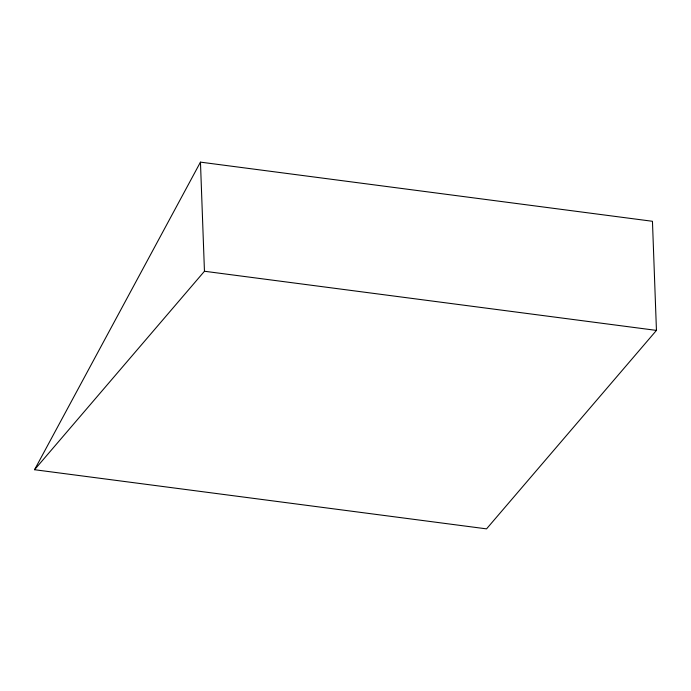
<?xml version="1.0" encoding="UTF-8"?>
<svg xmlns="http://www.w3.org/2000/svg" width="691" height="691" viewBox="0 0 691 691"><rect width="100%" height="100%" fill="white"/><g stroke="black" fill="none" stroke-linecap="round" stroke-linejoin="round"><path stroke-width="1.04" d="M34.55 469.716L200.459 162.135L652.451 221.284L656.45 330.402L486.542 528.865L34.55 469.716L204.458 271.252L200.459 162.135M204.458 271.252L656.45 330.402"/></g></svg>
